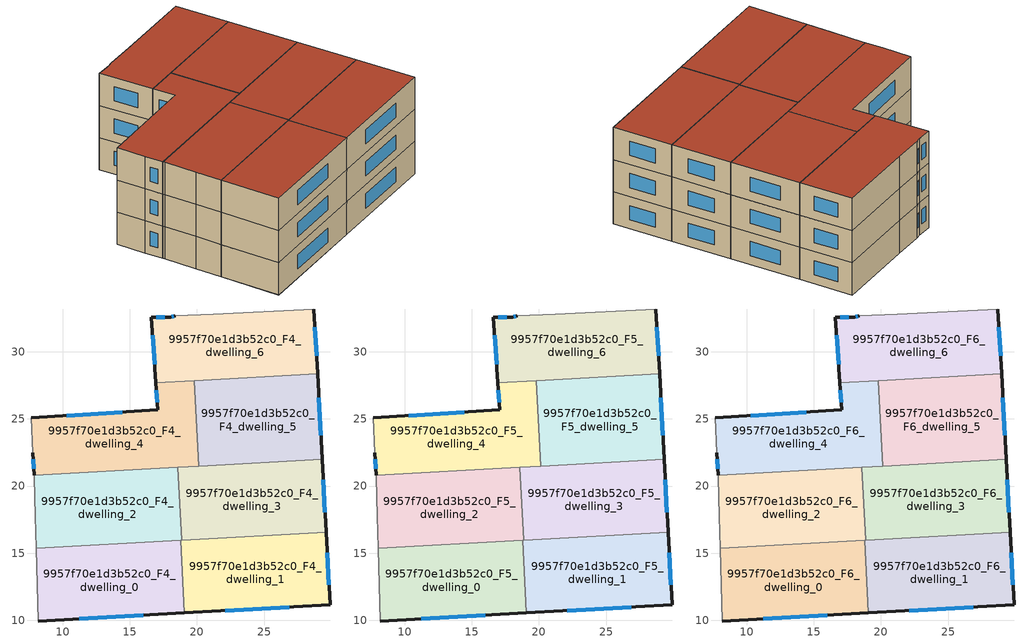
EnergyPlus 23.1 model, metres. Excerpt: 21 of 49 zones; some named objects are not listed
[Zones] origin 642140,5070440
9957f70e1d3b52c0_F4_dwelling_0
 floor to 9957f70e1d3b52c0_F3_dwelling_0 (EU_floor_Construction): 18.78,15.96 19.07,10.56 8.18,9.96 8.04,15.38 z12
 wall outside (EU_wall_Construction): 8.18,9.96 19.07,10.56 z12:15
 wall adiabatic (EU_wall_Construction): 8.04,15.38 8.18,9.96 z12:15
 wall to 9957f70e1d3b52c0_F4_dwelling_1 (EU_wall_Construction): 19.07,10.56 18.78,15.96 z12:15
 wall to 9957f70e1d3b52c0_F4_dwelling_2 (EU_wall_Construction): 18.78,15.96 8.04,15.38 z12:15
 window (EU_Window_Construction): 11.23,10.13 16.02,10.39 z12.84:14.16
9957f70e1d3b52c0_F4_dwelling_1
 floor to 9957f70e1d3b52c0_F3_dwelling_1 (EU_floor_Construction): 29.6,16.55 29.9,11.16 19.07,10.56 18.78,15.96 z12
 wall outside (EU_wall_Construction): 19.07,10.56 29.9,11.16 29.6,16.55 z12:15
 wall to 9957f70e1d3b52c0_F4_dwelling_3 (EU_wall_Construction): 29.6,16.55 18.86,15.96 z12:15
 wall to 9957f70e1d3b52c0_F4_dwelling_2 (EU_wall_Construction): 18.86,15.96 18.78,15.96 z12:15
 window (EU_Window_Construction): 22.1,10.73 26.86,10.99 / 29.82,12.67 29.69,15.04 z12.84:14.16
9957f70e1d3b52c0_F4_dwelling_2
 floor to 9957f70e1d3b52c0_F3_dwelling_2 (EU_floor_Construction): 18.56,21.4 18.86,15.96 8.04,15.38 7.98,17.77 7.88,20.67 7.88,20.82 z12
 wall adiabatic (EU_wall_Construction): 7.88,20.82 7.88,20.67 7.98,17.77 8.04,15.38 z12:15
 wall to 9957f70e1d3b52c0_F4_dwelling_4 (EU_wall_Construction): 18.56,21.4 7.88,20.82 z12:15
 wall to 9957f70e1d3b52c0_F4_dwelling_3 (EU_wall_Construction): 18.86,15.96 18.56,21.4 z12:15
9957f70e1d3b52c0_F4_dwelling_3
 floor to 9957f70e1d3b52c0_F3_dwelling_3 (EU_floor_Construction): 29.31,21.98 29.6,16.55 18.86,15.96 18.56,21.4 z12
 wall outside (EU_wall_Construction): 29.6,16.55 29.31,21.98 z12:15
 wall to 9957f70e1d3b52c0_F4_dwelling_5 (EU_wall_Construction): 29.31,21.98 20.13,21.48 z12:15
 wall to 9957f70e1d3b52c0_F4_dwelling_4 (EU_wall_Construction): 20.13,21.48 18.56,21.4 z12:15
 window (EU_Window_Construction): 29.52,18.07 29.39,20.46 z12.84:14.16
9957f70e1d3b52c0_F4_dwelling_4
 floor to 9957f70e1d3b52c0_F3_dwelling_4 (EU_floor_Construction): 19.79,27.85 20.13,21.48 7.88,20.82 7.78,22.47 7.69,25.07 17.09,25.67 16.95,27.69 z12
 wall outside (EU_wall_Construction): 7.79,22.47 7.88,20.82 / 16.95,27.69 17.09,25.67 7.69,25.07 z12:15
 wall adiabatic (EU_wall_Construction): 7.69,25.07 7.79,22.47 z12:15
 wall to 9957f70e1d3b52c0_F4_dwelling_5 (EU_wall_Construction): 20.13,21.48 19.79,27.85 z12:15
 wall to 9957f70e1d3b52c0_F4_dwelling_6 (EU_wall_Construction): 19.79,27.85 16.95,27.69 z12:15
 window (EU_Window_Construction): 7.81,22.01 7.85,21.28 / 14.46,25.5 10.32,25.24 / 16.99,27.13 17.05,26.24 z12.84:14.16
9957f70e1d3b52c0_F4_dwelling_5
 floor to 9957f70e1d3b52c0_F3_dwelling_5 (EU_floor_Construction): 28.96,28.34 29.31,21.98 20.13,21.48 19.79,27.85 z12
 wall outside (EU_wall_Construction): 29.31,21.98 28.96,28.34 z12:15
 wall to 9957f70e1d3b52c0_F4_dwelling_6 (EU_wall_Construction): 28.96,28.34 19.79,27.85 z12:15
 window (EU_Window_Construction): 29.21,23.76 29.06,26.56 z12.84:14.16
9957f70e1d3b52c0_F4_dwelling_6
 floor to 9957f70e1d3b52c0_F3_dwelling_6 (EU_floor_Construction): 28.7,33.17 28.96,28.34 16.95,27.69 16.59,32.58 17.99,32.58 18.4,32.67 21.2,32.77 z12
 wall outside (EU_wall_Construction): 28.96,28.34 28.7,33.17 / 18.4,32.67 17.99,32.58 16.59,32.58 16.95,27.69 z12:15
 wall adiabatic (EU_wall_Construction): 28.7,33.17 21.2,32.77 18.4,32.67 z12:15
 window (EU_Window_Construction): 28.89,29.7 28.78,31.82 / 16.69,31.21 16.85,29.06 / 17.6,32.58 16.99,32.58 / 18.28,32.65 18.11,32.6 z12.84:14.16
9957f70e1d3b52c0_F5_dwelling_0
 floor to 9957f70e1d3b52c0_F4_dwelling_0 (EU_floor_Construction): 18.78,15.96 19.07,10.56 8.18,9.96 8.04,15.38 z15
 wall outside (EU_wall_Construction): 8.18,9.96 19.07,10.56 z15:18
 wall adiabatic (EU_wall_Construction): 8.04,15.38 8.18,9.96 z15:18
 wall to 9957f70e1d3b52c0_F5_dwelling_1 (EU_wall_Construction): 19.07,10.56 18.78,15.96 z15:18
 wall to 9957f70e1d3b52c0_F5_dwelling_2 (EU_wall_Construction): 18.78,15.96 8.04,15.38 z15:18
 window (EU_Window_Construction): 11.23,10.13 16.02,10.39 z15.84:17.16
9957f70e1d3b52c0_F5_dwelling_1
 floor to 9957f70e1d3b52c0_F4_dwelling_1 (EU_floor_Construction): 29.6,16.55 29.9,11.16 19.07,10.56 18.78,15.96 z15
 wall outside (EU_wall_Construction): 19.07,10.56 29.9,11.16 29.6,16.55 z15:18
 wall to 9957f70e1d3b52c0_F5_dwelling_3 (EU_wall_Construction): 29.6,16.55 18.86,15.96 z15:18
 wall to 9957f70e1d3b52c0_F5_dwelling_2 (EU_wall_Construction): 18.86,15.96 18.78,15.96 z15:18
 window (EU_Window_Construction): 22.1,10.73 26.86,10.99 / 29.82,12.67 29.69,15.04 z15.84:17.16
9957f70e1d3b52c0_F5_dwelling_2
 floor to 9957f70e1d3b52c0_F4_dwelling_2 (EU_floor_Construction): 18.56,21.4 18.86,15.96 8.04,15.38 7.98,17.77 7.88,20.67 7.88,20.82 z15
 wall adiabatic (EU_wall_Construction): 7.88,20.82 7.88,20.67 7.98,17.77 8.04,15.38 z15:18
 wall to 9957f70e1d3b52c0_F5_dwelling_4 (EU_wall_Construction): 18.56,21.4 7.88,20.82 z15:18
 wall to 9957f70e1d3b52c0_F5_dwelling_3 (EU_wall_Construction): 18.86,15.96 18.56,21.4 z15:18
9957f70e1d3b52c0_F5_dwelling_3
 floor to 9957f70e1d3b52c0_F4_dwelling_3 (EU_floor_Construction): 29.31,21.98 29.6,16.55 18.86,15.96 18.56,21.4 z15
 wall outside (EU_wall_Construction): 29.6,16.55 29.31,21.98 z15:18
 wall to 9957f70e1d3b52c0_F5_dwelling_5 (EU_wall_Construction): 29.31,21.98 20.13,21.48 z15:18
 wall to 9957f70e1d3b52c0_F5_dwelling_4 (EU_wall_Construction): 20.13,21.48 18.56,21.4 z15:18
 window (EU_Window_Construction): 29.52,18.07 29.39,20.46 z15.84:17.16
9957f70e1d3b52c0_F5_dwelling_4
 floor to 9957f70e1d3b52c0_F4_dwelling_4 (EU_floor_Construction): 19.79,27.85 20.13,21.48 7.88,20.82 7.78,22.47 7.69,25.07 17.09,25.67 16.95,27.69 z15
 wall outside (EU_wall_Construction): 7.79,22.47 7.88,20.82 / 16.95,27.69 17.09,25.67 7.69,25.07 z15:18
 wall adiabatic (EU_wall_Construction): 7.69,25.07 7.79,22.47 z15:18
 wall to 9957f70e1d3b52c0_F5_dwelling_5 (EU_wall_Construction): 20.13,21.48 19.79,27.85 z15:18
 wall to 9957f70e1d3b52c0_F5_dwelling_6 (EU_wall_Construction): 19.79,27.85 16.95,27.69 z15:18
 window (EU_Window_Construction): 7.81,22.01 7.85,21.28 / 14.46,25.5 10.32,25.24 / 16.99,27.13 17.05,26.24 z15.84:17.16
9957f70e1d3b52c0_F5_dwelling_5
 floor to 9957f70e1d3b52c0_F4_dwelling_5 (EU_floor_Construction): 28.96,28.34 29.31,21.98 20.13,21.48 19.79,27.85 z15
 wall outside (EU_wall_Construction): 29.31,21.98 28.96,28.34 z15:18
 wall to 9957f70e1d3b52c0_F5_dwelling_6 (EU_wall_Construction): 28.96,28.34 19.79,27.85 z15:18
 window (EU_Window_Construction): 29.21,23.76 29.06,26.56 z15.84:17.16
9957f70e1d3b52c0_F5_dwelling_6
 floor to 9957f70e1d3b52c0_F4_dwelling_6 (EU_floor_Construction): 28.7,33.17 28.96,28.34 16.95,27.69 16.59,32.58 17.99,32.58 18.4,32.67 21.2,32.77 z15
 wall outside (EU_wall_Construction): 28.96,28.34 28.7,33.17 / 18.4,32.67 17.99,32.58 16.59,32.58 16.95,27.69 z15:18
 wall adiabatic (EU_wall_Construction): 28.7,33.17 21.2,32.77 18.4,32.67 z15:18
 window (EU_Window_Construction): 28.89,29.7 28.78,31.82 / 16.69,31.21 16.85,29.06 / 17.6,32.58 16.99,32.58 / 18.28,32.65 18.11,32.6 z15.84:17.16
9957f70e1d3b52c0_F6_dwelling_0
 floor to 9957f70e1d3b52c0_F5_dwelling_0 (EU_floor_Construction): 18.78,15.96 19.07,10.56 8.18,9.96 8.04,15.38 z18
 wall outside (EU_wall_Construction): 8.18,9.96 19.07,10.56 z18:21
 wall adiabatic (EU_wall_Construction): 8.04,15.38 8.18,9.96 z18:21
 wall to 9957f70e1d3b52c0_F6_dwelling_1 (EU_wall_Construction): 19.07,10.56 18.78,15.96 z18:21
 wall to 9957f70e1d3b52c0_F6_dwelling_2 (EU_wall_Construction): 18.78,15.96 8.04,15.38 z18:21
 window (EU_Window_Construction): 11.23,10.13 16.02,10.39 z18.84:20.16
 roof outside (EU_roof_Construction): 19.07,10.56 18.78,15.96 8.04,15.38 8.18,9.96 z21
9957f70e1d3b52c0_F6_dwelling_1
 floor to 9957f70e1d3b52c0_F5_dwelling_1 (EU_floor_Construction): 29.6,16.55 29.9,11.16 19.07,10.56 18.78,15.96 z18
 wall outside (EU_wall_Construction): 19.07,10.56 29.9,11.16 29.6,16.55 z18:21
 wall to 9957f70e1d3b52c0_F6_dwelling_3 (EU_wall_Construction): 29.6,16.55 18.86,15.96 z18:21
 wall to 9957f70e1d3b52c0_F6_dwelling_2 (EU_wall_Construction): 18.86,15.96 18.78,15.96 z18:21
 window (EU_Window_Construction): 22.1,10.73 26.86,10.99 / 29.82,12.67 29.69,15.04 z18.84:20.16
 roof outside (EU_roof_Construction): 29.9,11.16 29.6,16.55 18.78,15.96 19.07,10.56 z21
9957f70e1d3b52c0_F6_dwelling_2
 floor to 9957f70e1d3b52c0_F5_dwelling_2 (EU_floor_Construction): 18.56,21.4 18.86,15.96 8.04,15.38 7.98,17.77 7.88,20.67 7.88,20.82 z18
 wall adiabatic (EU_wall_Construction): 7.88,20.82 7.88,20.67 7.98,17.77 8.04,15.38 z18:21
 wall to 9957f70e1d3b52c0_F6_dwelling_4 (EU_wall_Construction): 18.56,21.4 7.88,20.82 z18:21
 wall to 9957f70e1d3b52c0_F6_dwelling_3 (EU_wall_Construction): 18.86,15.96 18.56,21.4 z18:21
 roof outside (EU_roof_Construction): 18.86,15.96 18.56,21.4 7.88,20.82 7.88,20.67 7.98,17.77 8.04,15.38 z21
9957f70e1d3b52c0_F6_dwelling_3
 floor to 9957f70e1d3b52c0_F5_dwelling_3 (EU_floor_Construction): 29.31,21.98 29.6,16.55 18.86,15.96 18.56,21.4 z18
 wall outside (EU_wall_Construction): 29.6,16.55 29.31,21.98 z18:21
 wall to 9957f70e1d3b52c0_F6_dwelling_5 (EU_wall_Construction): 29.31,21.98 20.13,21.48 z18:21
 wall to 9957f70e1d3b52c0_F6_dwelling_4 (EU_wall_Construction): 20.13,21.48 18.56,21.4 z18:21
 window (EU_Window_Construction): 29.52,18.07 29.39,20.46 z18.84:20.16
 roof outside (EU_roof_Construction): 29.6,16.55 29.31,21.98 18.56,21.4 18.86,15.96 z21
9957f70e1d3b52c0_F6_dwelling_4
 floor to 9957f70e1d3b52c0_F5_dwelling_4 (EU_floor_Construction): 19.79,27.85 20.13,21.48 7.88,20.82 7.78,22.47 7.69,25.07 17.09,25.67 16.95,27.69 z18
 wall outside (EU_wall_Construction): 7.79,22.47 7.88,20.82 / 16.95,27.69 17.09,25.67 7.69,25.07 z18:21
 wall adiabatic (EU_wall_Construction): 7.69,25.07 7.79,22.47 z18:21
 wall to 9957f70e1d3b52c0_F6_dwelling_5 (EU_wall_Construction): 20.13,21.48 19.79,27.85 z18:21
 wall to 9957f70e1d3b52c0_F6_dwelling_6 (EU_wall_Construction): 19.79,27.85 16.95,27.69 z18:21
 window (EU_Window_Construction): 7.81,22.01 7.85,21.28 / 14.46,25.5 10.32,25.24 / 16.99,27.13 17.05,26.24 z18.84:20.16
 roof outside (EU_roof_Construction): 20.13,21.48 19.79,27.85 16.95,27.69 17.09,25.67 7.69,25.07 7.78,22.47 7.88,20.82 z21
9957f70e1d3b52c0_F6_dwelling_5
 floor to 9957f70e1d3b52c0_F5_dwelling_5 (EU_floor_Construction): 28.96,28.34 29.31,21.98 20.13,21.48 19.79,27.85 z18
 wall outside (EU_wall_Construction): 29.31,21.98 28.96,28.34 z18:21
 wall to 9957f70e1d3b52c0_F6_dwelling_6 (EU_wall_Construction): 28.96,28.34 19.79,27.85 z18:21
 window (EU_Window_Construction): 29.21,23.76 29.06,26.56 z18.84:20.16
 roof outside (EU_roof_Construction): 29.31,21.98 28.96,28.34 19.79,27.85 20.13,21.48 z21
9957f70e1d3b52c0_F6_dwelling_6
 floor to 9957f70e1d3b52c0_F5_dwelling_6 (EU_floor_Construction): 28.7,33.17 28.96,28.34 16.95,27.69 16.59,32.58 17.99,32.58 18.4,32.67 21.2,32.77 z18
 wall outside (EU_wall_Construction): 28.96,28.34 28.7,33.17 / 18.4,32.67 17.99,32.58 16.59,32.58 16.95,27.69 z18:21
 wall adiabatic (EU_wall_Construction): 28.7,33.17 21.2,32.77 18.4,32.67 z18:21
 window (EU_Window_Construction): 28.89,29.7 28.78,31.82 / 16.69,31.21 16.85,29.06 / 17.6,32.58 16.99,32.58 / 18.28,32.65 18.11,32.6 z18.84:20.16
 roof outside (EU_roof_Construction): 28.96,28.34 28.7,33.17 21.2,32.77 18.4,32.67 17.99,32.58 16.59,32.58 16.95,27.69 z21
[Building]
EU S2 Campaign: North Axis=0; Terrain=City; Solar Distribution=FullExterior
[Site:Location]
Lyon-Bron: Latitude=45.75; Longitude=5; Time Zone=1; Elevation=198
[SizingPeriod:WeatherFileDays]
AnnualSizingPeriod: Begin Month=1; Begin Day of Month=1; End Month=12; End Day of Month=31; Day of Week for Start Day=Monday; Use Weather File Daylight Saving Period=No; Use Weather File Rain and Snow Indicators=No
[MATERIAL]
EU_InternalMass_Material: Roughness=MediumRough; Thickness=0.1; Conductivity=1; Density=1800; Specific Heat=900; Thermal Absorptance=0.9; Solar Absorptance=0.7; Visible Absorptance=0.7
[MATERIAL:NOMASS] Roughness=MediumRough; Thermal Absorptance=0.9; Solar Absorptance=0.7; Visible Absorptance=0.7
Name | Thermal Resistance
EU_wall_NoMass | 0.776494
EU_roof_NoMass | 0.486893
EU_floor_NoMass | 0.421597
[WINDOWMATERIAL:SIMPLEGLAZINGSYSTEM]
EU_Window_SimpleGlazing: UFactor=4.24961; Solar Heat Gain Coefficient=0.83; Visible Transmittance=0.83
[CONSTRUCTION]
EU_wall_Construction: EU_wall_NoMass
EU_roof_Construction: EU_roof_NoMass
EU_floor_Construction: EU_floor_NoMass
EU_Window_Construction: EU_Window_SimpleGlazing
EU_InternalMass_Construction: EU_InternalMass_Material
[ZONE] Type=1; Multiplier=1; Ceiling Height=autocalculate; Floor Area=autocalculate; Part of Total Floor Area=Yes
Name | Volume
9957f70e1d3b52c0_F4_dwelling_0; 9957f70e1d3b52c0_F5_dwelling_0; 9957f70e1d3b52c0_F6_dwelling_0 | 175.714
9957f70e1d3b52c0_F4_dwelling_1; 9957f70e1d3b52c0_F5_dwelling_1; 9957f70e1d3b52c0_F6_dwelling_1 | 175.729
9957f70e1d3b52c0_F4_dwelling_2; 9957f70e1d3b52c0_F5_dwelling_2; 9957f70e1d3b52c0_F6_dwelling_2 | 175.727
9957f70e1d3b52c0_F4_dwelling_3; 9957f70e1d3b52c0_F5_dwelling_3; 9957f70e1d3b52c0_F6_dwelling_3 | 175.737
9957f70e1d3b52c0_F4_dwelling_4; 9957f70e1d3b52c0_F5_dwelling_4; 9957f70e1d3b52c0_F6_dwelling_4 | 175.733
9957f70e1d3b52c0_F4_dwelling_5; 9957f70e1d3b52c0_F5_dwelling_5; 9957f70e1d3b52c0_F6_dwelling_5 | 175.734
9957f70e1d3b52c0_F4_dwelling_6; 9957f70e1d3b52c0_F5_dwelling_6; 9957f70e1d3b52c0_F6_dwelling_6 | 175.735
[INTERNALMASS] Construction=EU_InternalMass_Construction
Name | Zone or ZoneList | Surface Area
9957f70e1d3b52c0_F4_dwelling_0_EU_InternalMass | 9957f70e1d3b52c0_F4_dwelling_0 | 58.5726
9957f70e1d3b52c0_F4_dwelling_1_EU_InternalMass | 9957f70e1d3b52c0_F4_dwelling_1 | 58.5753
9957f70e1d3b52c0_F4_dwelling_2_EU_InternalMass | 9957f70e1d3b52c0_F4_dwelling_2 | 58.5756
9957f70e1d3b52c0_F4_dwelling_3_EU_InternalMass | 9957f70e1d3b52c0_F4_dwelling_3 | 58.5795
9957f70e1d3b52c0_F4_dwelling_4_EU_InternalMass | 9957f70e1d3b52c0_F4_dwelling_4 | 58.5778
9957f70e1d3b52c0_F4_dwelling_5_EU_InternalMass | 9957f70e1d3b52c0_F4_dwelling_5 | 58.5788
9957f70e1d3b52c0_F4_dwelling_6_EU_InternalMass | 9957f70e1d3b52c0_F4_dwelling_6 | 58.5779
9957f70e1d3b52c0_F5_dwelling_0_EU_InternalMass | 9957f70e1d3b52c0_F5_dwelling_0 | 58.5726
9957f70e1d3b52c0_F5_dwelling_1_EU_InternalMass | 9957f70e1d3b52c0_F5_dwelling_1 | 58.5753
9957f70e1d3b52c0_F5_dwelling_2_EU_InternalMass | 9957f70e1d3b52c0_F5_dwelling_2 | 58.5756
9957f70e1d3b52c0_F5_dwelling_3_EU_InternalMass | 9957f70e1d3b52c0_F5_dwelling_3 | 58.5795
9957f70e1d3b52c0_F5_dwelling_4_EU_InternalMass | 9957f70e1d3b52c0_F5_dwelling_4 | 58.5778
9957f70e1d3b52c0_F5_dwelling_5_EU_InternalMass | 9957f70e1d3b52c0_F5_dwelling_5 | 58.5788
9957f70e1d3b52c0_F5_dwelling_6_EU_InternalMass | 9957f70e1d3b52c0_F5_dwelling_6 | 58.5779
9957f70e1d3b52c0_F6_dwelling_0_EU_InternalMass | 9957f70e1d3b52c0_F6_dwelling_0 | 58.5726
9957f70e1d3b52c0_F6_dwelling_1_EU_InternalMass | 9957f70e1d3b52c0_F6_dwelling_1 | 58.5753
9957f70e1d3b52c0_F6_dwelling_2_EU_InternalMass | 9957f70e1d3b52c0_F6_dwelling_2 | 58.5756
9957f70e1d3b52c0_F6_dwelling_3_EU_InternalMass | 9957f70e1d3b52c0_F6_dwelling_3 | 58.5795
9957f70e1d3b52c0_F6_dwelling_4_EU_InternalMass | 9957f70e1d3b52c0_F6_dwelling_4 | 58.5778
9957f70e1d3b52c0_F6_dwelling_5_EU_InternalMass | 9957f70e1d3b52c0_F6_dwelling_5 | 58.5788
9957f70e1d3b52c0_F6_dwelling_6_EU_InternalMass | 9957f70e1d3b52c0_F6_dwelling_6 | 58.5779
[OTHEREQUIPMENT] Fuel Type=Electricity; Design Level Calculation Method=Watts/Area; Power per Zone Floor Area=1; Fraction Latent=0; Fraction Radiant=0; Fraction Lost=0; Carbon Dioxide Generation Rate=0; EndUse Subcategory=EU_Step8_InternalGains
Name | Zone or ZoneList or Space or SpaceList | Schedule
EU_Step8_InternalGain_9957f70e1d3b52c0_F4_dwelling_0_f000 | 9957f70e1d3b52c0_F4_dwelling_0 | EU_Step8_GainSchedule_9957f70e1d3b52c0_F4_dwelling_0_f000
EU_Step8_InternalGain_9957f70e1d3b52c0_F4_dwelling_1_f000 | 9957f70e1d3b52c0_F4_dwelling_1 | EU_Step8_GainSchedule_9957f70e1d3b52c0_F4_dwelling_1_f000
EU_Step8_InternalGain_9957f70e1d3b52c0_F4_dwelling_2_f000 | 9957f70e1d3b52c0_F4_dwelling_2 | EU_Step8_GainSchedule_9957f70e1d3b52c0_F4_dwelling_2_f000
EU_Step8_InternalGain_9957f70e1d3b52c0_F4_dwelling_3_f000 | 9957f70e1d3b52c0_F4_dwelling_3 | EU_Step8_GainSchedule_9957f70e1d3b52c0_F4_dwelling_3_f000
EU_Step8_InternalGain_9957f70e1d3b52c0_F4_dwelling_4_f000 | 9957f70e1d3b52c0_F4_dwelling_4 | EU_Step8_GainSchedule_9957f70e1d3b52c0_F4_dwelling_4_f000
EU_Step8_InternalGain_9957f70e1d3b52c0_F4_dwelling_5_f000 | 9957f70e1d3b52c0_F4_dwelling_5 | EU_Step8_GainSchedule_9957f70e1d3b52c0_F4_dwelling_5_f000
EU_Step8_InternalGain_9957f70e1d3b52c0_F4_dwelling_6_f000 | 9957f70e1d3b52c0_F4_dwelling_6 | EU_Step8_GainSchedule_9957f70e1d3b52c0_F4_dwelling_6_f000
EU_Step8_InternalGain_9957f70e1d3b52c0_F5_dwelling_0_f000 | 9957f70e1d3b52c0_F5_dwelling_0 | EU_Step8_GainSchedule_9957f70e1d3b52c0_F5_dwelling_0_f000
EU_Step8_InternalGain_9957f70e1d3b52c0_F5_dwelling_1_f000 | 9957f70e1d3b52c0_F5_dwelling_1 | EU_Step8_GainSchedule_9957f70e1d3b52c0_F5_dwelling_1_f000
EU_Step8_InternalGain_9957f70e1d3b52c0_F5_dwelling_2_f000 | 9957f70e1d3b52c0_F5_dwelling_2 | EU_Step8_GainSchedule_9957f70e1d3b52c0_F5_dwelling_2_f000
EU_Step8_InternalGain_9957f70e1d3b52c0_F5_dwelling_3_f000 | 9957f70e1d3b52c0_F5_dwelling_3 | EU_Step8_GainSchedule_9957f70e1d3b52c0_F5_dwelling_3_f000
EU_Step8_InternalGain_9957f70e1d3b52c0_F5_dwelling_4_f000 | 9957f70e1d3b52c0_F5_dwelling_4 | EU_Step8_GainSchedule_9957f70e1d3b52c0_F5_dwelling_4_f000
EU_Step8_InternalGain_9957f70e1d3b52c0_F5_dwelling_5_f000 | 9957f70e1d3b52c0_F5_dwelling_5 | EU_Step8_GainSchedule_9957f70e1d3b52c0_F5_dwelling_5_f000
EU_Step8_InternalGain_9957f70e1d3b52c0_F5_dwelling_6_f000 | 9957f70e1d3b52c0_F5_dwelling_6 | EU_Step8_GainSchedule_9957f70e1d3b52c0_F5_dwelling_6_f000
EU_Step8_InternalGain_9957f70e1d3b52c0_F6_dwelling_0_f000 | 9957f70e1d3b52c0_F6_dwelling_0 | EU_Step8_GainSchedule_9957f70e1d3b52c0_F6_dwelling_0_f000
EU_Step8_InternalGain_9957f70e1d3b52c0_F6_dwelling_1_f000 | 9957f70e1d3b52c0_F6_dwelling_1 | EU_Step8_GainSchedule_9957f70e1d3b52c0_F6_dwelling_1_f000
EU_Step8_InternalGain_9957f70e1d3b52c0_F6_dwelling_2_f000 | 9957f70e1d3b52c0_F6_dwelling_2 | EU_Step8_GainSchedule_9957f70e1d3b52c0_F6_dwelling_2_f000
EU_Step8_InternalGain_9957f70e1d3b52c0_F6_dwelling_3_f000 | 9957f70e1d3b52c0_F6_dwelling_3 | EU_Step8_GainSchedule_9957f70e1d3b52c0_F6_dwelling_3_f000
EU_Step8_InternalGain_9957f70e1d3b52c0_F6_dwelling_4_f000 | 9957f70e1d3b52c0_F6_dwelling_4 | EU_Step8_GainSchedule_9957f70e1d3b52c0_F6_dwelling_4_f000
EU_Step8_InternalGain_9957f70e1d3b52c0_F6_dwelling_5_f000 | 9957f70e1d3b52c0_F6_dwelling_5 | EU_Step8_GainSchedule_9957f70e1d3b52c0_F6_dwelling_5_f000
EU_Step8_InternalGain_9957f70e1d3b52c0_F6_dwelling_6_f000 | 9957f70e1d3b52c0_F6_dwelling_6 | EU_Step8_GainSchedule_9957f70e1d3b52c0_F6_dwelling_6_f000
[ZONEVENTILATION:DESIGNFLOWRATE] Schedule=EU_AlwaysOn; Design Flow Rate Calculation Method=AirChanges/Hour; Air Changes per Hour=0.693814; Ventilation Type=Natural; Fan Pressure Rise=0; Fan Total Efficiency=1; Constant Term Coefficient=1; Temperature Term Coefficient=0; Velocity Term Coefficient=0; Velocity Squared Term Coefficient=0; Minimum Indoor Temperature=-100; Maximum Indoor Temperature=100; Delta Temperature=-100; Minimum Outdoor Temperature=-100; Maximum Outdoor Temperature=100; Maximum Wind Speed=40
Name | Zone or ZoneList or Space or SpaceList
EU_ConstantAir_9957f70e1d3b52c0_F4_dwelling_0 | 9957f70e1d3b52c0_F4_dwelling_0
EU_ConstantAir_9957f70e1d3b52c0_F4_dwelling_1 | 9957f70e1d3b52c0_F4_dwelling_1
EU_ConstantAir_9957f70e1d3b52c0_F4_dwelling_2 | 9957f70e1d3b52c0_F4_dwelling_2
EU_ConstantAir_9957f70e1d3b52c0_F4_dwelling_3 | 9957f70e1d3b52c0_F4_dwelling_3
EU_ConstantAir_9957f70e1d3b52c0_F4_dwelling_4 | 9957f70e1d3b52c0_F4_dwelling_4
EU_ConstantAir_9957f70e1d3b52c0_F4_dwelling_5 | 9957f70e1d3b52c0_F4_dwelling_5
EU_ConstantAir_9957f70e1d3b52c0_F4_dwelling_6 | 9957f70e1d3b52c0_F4_dwelling_6
EU_ConstantAir_9957f70e1d3b52c0_F5_dwelling_0 | 9957f70e1d3b52c0_F5_dwelling_0
EU_ConstantAir_9957f70e1d3b52c0_F5_dwelling_1 | 9957f70e1d3b52c0_F5_dwelling_1
EU_ConstantAir_9957f70e1d3b52c0_F5_dwelling_2 | 9957f70e1d3b52c0_F5_dwelling_2
EU_ConstantAir_9957f70e1d3b52c0_F5_dwelling_3 | 9957f70e1d3b52c0_F5_dwelling_3
EU_ConstantAir_9957f70e1d3b52c0_F5_dwelling_4 | 9957f70e1d3b52c0_F5_dwelling_4
EU_ConstantAir_9957f70e1d3b52c0_F5_dwelling_5 | 9957f70e1d3b52c0_F5_dwelling_5
EU_ConstantAir_9957f70e1d3b52c0_F5_dwelling_6 | 9957f70e1d3b52c0_F5_dwelling_6
EU_ConstantAir_9957f70e1d3b52c0_F6_dwelling_0 | 9957f70e1d3b52c0_F6_dwelling_0
EU_ConstantAir_9957f70e1d3b52c0_F6_dwelling_1 | 9957f70e1d3b52c0_F6_dwelling_1
EU_ConstantAir_9957f70e1d3b52c0_F6_dwelling_2 | 9957f70e1d3b52c0_F6_dwelling_2
EU_ConstantAir_9957f70e1d3b52c0_F6_dwelling_3 | 9957f70e1d3b52c0_F6_dwelling_3
EU_ConstantAir_9957f70e1d3b52c0_F6_dwelling_4 | 9957f70e1d3b52c0_F6_dwelling_4
EU_ConstantAir_9957f70e1d3b52c0_F6_dwelling_5 | 9957f70e1d3b52c0_F6_dwelling_5
EU_ConstantAir_9957f70e1d3b52c0_F6_dwelling_6 | 9957f70e1d3b52c0_F6_dwelling_6
[HVACTEMPLATE:ZONE:IDEALLOADSAIRSYSTEM] System Availability Schedule=EU_AlwaysOn; Maximum Heating Supply Air Temperature=50; Minimum Cooling Supply Air Temperature=13; Maximum Heating Supply Air Humidity Ratio=0.0156; Minimum Cooling Supply Air Humidity Ratio=0.0077; Heating Limit=NoLimit; Cooling Limit=NoLimit; Heating Availability Schedule=EU_AlwaysOn; Cooling Availability Schedule=EU_CoolingOff; Dehumidification Control Type=ConstantSensibleHeatRatio; Cooling Sensible Heat Ratio=0.7; Dehumidification Setpoint=60; Humidification Control Type=None; Humidification Setpoint=30; Outdoor Air Method=None; Outdoor Air Flow Rate per Person=0.00944; Outdoor Air Flow Rate per Zone Floor Area=0; Outdoor Air Flow Rate per Zone=0; Demand Controlled Ventilation Type=None; Outdoor Air Economizer Type=NoEconomizer; Heat Recovery Type=None; Sensible Heat Recovery Effectiveness=0.7; Latent Heat Recovery Effectiveness=0.65
Name | Template Thermostat
9957f70e1d3b52c0_F4_dwelling_0 | EU_HeatOnly_9957f70e1d3b52c0_F4_dwelling_0
9957f70e1d3b52c0_F4_dwelling_1 | EU_HeatOnly_9957f70e1d3b52c0_F4_dwelling_1
9957f70e1d3b52c0_F4_dwelling_2 | EU_HeatOnly_9957f70e1d3b52c0_F4_dwelling_2
9957f70e1d3b52c0_F4_dwelling_3 | EU_HeatOnly_9957f70e1d3b52c0_F4_dwelling_3
9957f70e1d3b52c0_F4_dwelling_4 | EU_HeatOnly_9957f70e1d3b52c0_F4_dwelling_4
9957f70e1d3b52c0_F4_dwelling_5 | EU_HeatOnly_9957f70e1d3b52c0_F4_dwelling_5
9957f70e1d3b52c0_F4_dwelling_6 | EU_HeatOnly_9957f70e1d3b52c0_F4_dwelling_6
9957f70e1d3b52c0_F5_dwelling_0 | EU_HeatOnly_9957f70e1d3b52c0_F5_dwelling_0
9957f70e1d3b52c0_F5_dwelling_1 | EU_HeatOnly_9957f70e1d3b52c0_F5_dwelling_1
9957f70e1d3b52c0_F5_dwelling_2 | EU_HeatOnly_9957f70e1d3b52c0_F5_dwelling_2
9957f70e1d3b52c0_F5_dwelling_3 | EU_HeatOnly_9957f70e1d3b52c0_F5_dwelling_3
9957f70e1d3b52c0_F5_dwelling_4 | EU_HeatOnly_9957f70e1d3b52c0_F5_dwelling_4
9957f70e1d3b52c0_F5_dwelling_5 | EU_HeatOnly_9957f70e1d3b52c0_F5_dwelling_5
9957f70e1d3b52c0_F5_dwelling_6 | EU_HeatOnly_9957f70e1d3b52c0_F5_dwelling_6
9957f70e1d3b52c0_F6_dwelling_0 | EU_HeatOnly_9957f70e1d3b52c0_F6_dwelling_0
9957f70e1d3b52c0_F6_dwelling_1 | EU_HeatOnly_9957f70e1d3b52c0_F6_dwelling_1
9957f70e1d3b52c0_F6_dwelling_2 | EU_HeatOnly_9957f70e1d3b52c0_F6_dwelling_2
9957f70e1d3b52c0_F6_dwelling_3 | EU_HeatOnly_9957f70e1d3b52c0_F6_dwelling_3
9957f70e1d3b52c0_F6_dwelling_4 | EU_HeatOnly_9957f70e1d3b52c0_F6_dwelling_4
9957f70e1d3b52c0_F6_dwelling_5 | EU_HeatOnly_9957f70e1d3b52c0_F6_dwelling_5
9957f70e1d3b52c0_F6_dwelling_6 | EU_HeatOnly_9957f70e1d3b52c0_F6_dwelling_6
[SIZING:ZONE] Zone Cooling Design Supply Air Temperature Input Method=SupplyAirTemperature; Zone Cooling Design Supply Air Temperature=13; Zone Heating Design Supply Air Temperature Input Method=SupplyAirTemperature; Zone Heating Design Supply Air Temperature=50; Zone Cooling Design Supply Air Humidity Ratio=0.008; Zone Heating Design Supply Air Humidity Ratio=0.008; Cooling Design Air Flow Method=DesignDay; Cooling Design Air Flow Rate=0; Cooling Minimum Air Flow per Zone Floor Area=0.000762; Cooling Minimum Air Flow=0; Cooling Minimum Air Flow Fraction=0.2; Heating Design Air Flow Method=DesignDay; Heating Design Air Flow Rate=0; Heating Maximum Air Flow per Zone Floor Area=0.002032; Heating Maximum Air Flow=0.141576; Heating Maximum Air Flow Fraction=0.3; Account for Dedicated Outdoor Air System=No; Dedicated Outdoor Air System Control Strategy=NeutralSupplyAir; Dedicated Outdoor Air Low Setpoint Temperature for Design=autosize; Dedicated Outdoor Air High Setpoint Temperature for Design=autosize; Zone Load Sizing Method=Sensible Load Only No Latent Load; Zone Latent Cooling Design Supply Air Humidity Ratio Input Method=HumidityRatioDifference; Zone Cooling Design Supply Air Humidity Ratio Difference=0.005; Zone Latent Heating Design Supply Air Humidity Ratio Input Method=HumidityRatioDifference; Zone Humidification Design Supply Air Humidity Ratio Difference=0.005
9957f70e1d3b52c0_F4_dwelling_0; 9957f70e1d3b52c0_F4_dwelling_1; 9957f70e1d3b52c0_F4_dwelling_2; 9957f70e1d3b52c0_F4_dwelling_3; 9957f70e1d3b52c0_F4_dwelling_4; 9957f70e1d3b52c0_F4_dwelling_5; 9957f70e1d3b52c0_F4_dwelling_6; 9957f70e1d3b52c0_F5_dwelling_0; 9957f70e1d3b52c0_F5_dwelling_1; 9957f70e1d3b52c0_F5_dwelling_2; 9957f70e1d3b52c0_F5_dwelling_3; 9957f70e1d3b52c0_F5_dwelling_4; 9957f70e1d3b52c0_F5_dwelling_5; 9957f70e1d3b52c0_F5_dwelling_6; 9957f70e1d3b52c0_F6_dwelling_0; 9957f70e1d3b52c0_F6_dwelling_1; 9957f70e1d3b52c0_F6_dwelling_2; 9957f70e1d3b52c0_F6_dwelling_3; 9957f70e1d3b52c0_F6_dwelling_4; 9957f70e1d3b52c0_F6_dwelling_5; 9957f70e1d3b52c0_F6_dwelling_6
[SCHEDULE:CONSTANT]
Name | Hourly Value
EU_AlwaysOn | 1
EU_CoolingOff | 0
[SCHEDULE:FILE] Column Number=1; Rows to Skip at Top=0; Number of Hours of Data=8760; Column Separator=Comma; Interpolate to Timestep=No; Minutes per Item=60; Adjust Schedule for Daylight Savings=Yes
Name | File
EU_Step8_GainSchedule_9957f70e1d3b52c0_F4_dwelling_0_f000 | ../../schedules/9957f70e1d3b52c0/9957f70e1d3b52c0_F4_dwelling_0_f000_gain.csv
EU_Step8_GainSchedule_9957f70e1d3b52c0_F4_dwelling_1_f000 | ../../schedules/9957f70e1d3b52c0/9957f70e1d3b52c0_F4_dwelling_1_f000_gain.csv
EU_Step8_GainSchedule_9957f70e1d3b52c0_F4_dwelling_2_f000 | ../../schedules/9957f70e1d3b52c0/9957f70e1d3b52c0_F4_dwelling_2_f000_gain.csv
EU_Step8_GainSchedule_9957f70e1d3b52c0_F4_dwelling_3_f000 | ../../schedules/9957f70e1d3b52c0/9957f70e1d3b52c0_F4_dwelling_3_f000_gain.csv
EU_Step8_GainSchedule_9957f70e1d3b52c0_F4_dwelling_4_f000 | ../../schedules/9957f70e1d3b52c0/9957f70e1d3b52c0_F4_dwelling_4_f000_gain.csv
EU_Step8_GainSchedule_9957f70e1d3b52c0_F4_dwelling_5_f000 | ../../schedules/9957f70e1d3b52c0/9957f70e1d3b52c0_F4_dwelling_5_f000_gain.csv
EU_Step8_GainSchedule_9957f70e1d3b52c0_F4_dwelling_6_f000 | ../../schedules/9957f70e1d3b52c0/9957f70e1d3b52c0_F4_dwelling_6_f000_gain.csv
EU_Step8_GainSchedule_9957f70e1d3b52c0_F5_dwelling_0_f000 | ../../schedules/9957f70e1d3b52c0/9957f70e1d3b52c0_F5_dwelling_0_f000_gain.csv
EU_Step8_GainSchedule_9957f70e1d3b52c0_F5_dwelling_1_f000 | ../../schedules/9957f70e1d3b52c0/9957f70e1d3b52c0_F5_dwelling_1_f000_gain.csv
EU_Step8_GainSchedule_9957f70e1d3b52c0_F5_dwelling_2_f000 | ../../schedules/9957f70e1d3b52c0/9957f70e1d3b52c0_F5_dwelling_2_f000_gain.csv
EU_Step8_GainSchedule_9957f70e1d3b52c0_F5_dwelling_3_f000 | ../../schedules/9957f70e1d3b52c0/9957f70e1d3b52c0_F5_dwelling_3_f000_gain.csv
EU_Step8_GainSchedule_9957f70e1d3b52c0_F5_dwelling_4_f000 | ../../schedules/9957f70e1d3b52c0/9957f70e1d3b52c0_F5_dwelling_4_f000_gain.csv
EU_Step8_GainSchedule_9957f70e1d3b52c0_F5_dwelling_5_f000 | ../../schedules/9957f70e1d3b52c0/9957f70e1d3b52c0_F5_dwelling_5_f000_gain.csv
EU_Step8_GainSchedule_9957f70e1d3b52c0_F5_dwelling_6_f000 | ../../schedules/9957f70e1d3b52c0/9957f70e1d3b52c0_F5_dwelling_6_f000_gain.csv
EU_Step8_GainSchedule_9957f70e1d3b52c0_F6_dwelling_0_f000 | ../../schedules/9957f70e1d3b52c0/9957f70e1d3b52c0_F6_dwelling_0_f000_gain.csv
EU_Step8_GainSchedule_9957f70e1d3b52c0_F6_dwelling_1_f000 | ../../schedules/9957f70e1d3b52c0/9957f70e1d3b52c0_F6_dwelling_1_f000_gain.csv
EU_Step8_GainSchedule_9957f70e1d3b52c0_F6_dwelling_2_f000 | ../../schedules/9957f70e1d3b52c0/9957f70e1d3b52c0_F6_dwelling_2_f000_gain.csv
EU_Step8_GainSchedule_9957f70e1d3b52c0_F6_dwelling_3_f000 | ../../schedules/9957f70e1d3b52c0/9957f70e1d3b52c0_F6_dwelling_3_f000_gain.csv
EU_Step8_GainSchedule_9957f70e1d3b52c0_F6_dwelling_4_f000 | ../../schedules/9957f70e1d3b52c0/9957f70e1d3b52c0_F6_dwelling_4_f000_gain.csv
EU_Step8_GainSchedule_9957f70e1d3b52c0_F6_dwelling_5_f000 | ../../schedules/9957f70e1d3b52c0/9957f70e1d3b52c0_F6_dwelling_5_f000_gain.csv
EU_Step8_GainSchedule_9957f70e1d3b52c0_F6_dwelling_6_f000 | ../../schedules/9957f70e1d3b52c0/9957f70e1d3b52c0_F6_dwelling_6_f000_gain.csv
